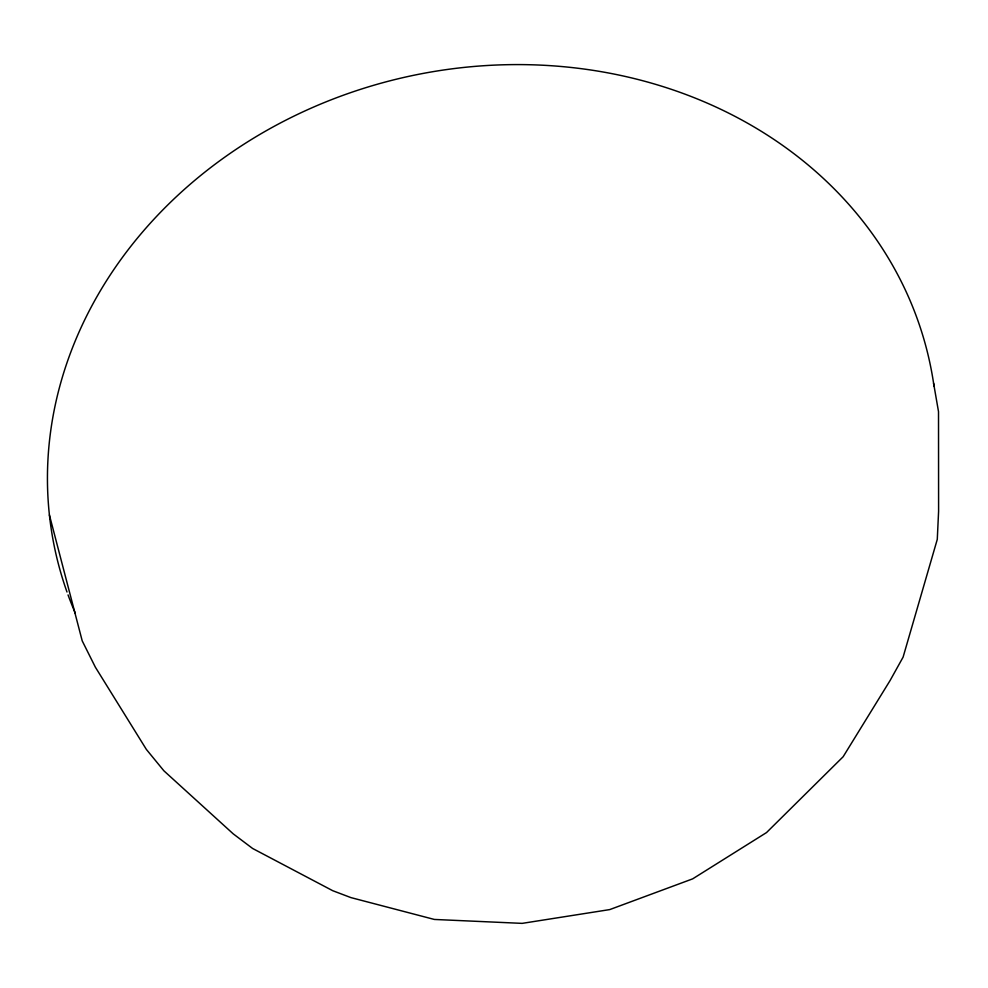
<?xml version="1.0" encoding="UTF-8"?>
<svg xmlns="http://www.w3.org/2000/svg" width="988" height="988" viewBox="0 0 988 988"><rect width="100%" height="100%" fill="white"/><g stroke="black" fill="none" stroke-linecap="round" stroke-linejoin="round"><path stroke-width="1.48" d="M49.4 514.97L82.214 640.866L95.367 667.196L146.372 749.435L163.909 770.825L233.23 833.86L252.632 848.482L332.709 890.694L350.938 897.61L434.362 919.445L522.158 923.372L609.744 909.59L692.65 878.863L766.527 832.563L843.147 756.734L890.089 680.522L903.094 657.144L937.279 539.374L938.6 511.265L938.514 411.65L933.574 383.171M66.999 592.022A447.305 388.976 -11.9 0 1 399.461 78.46A447.305 388.976 -11.9 0 1 934.018 386.197M75.372 613.313A447.305 388.976 -11.9 0 1 68.036 594.912"/></g></svg>
